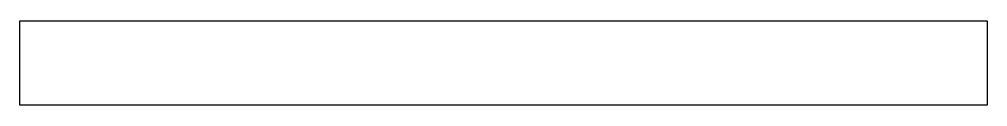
# Model space of a CAD drawing. Header units: millimetres. Extents: x 5 to 8.47, y 0 to 0.3.
import ezdxf

# ---------------------------------------------------------------- set-up
doc = ezdxf.new("R2010")
doc.units = ezdxf.units.MM
doc.layers.add('Sketch064', color=7, linetype='CONTINUOUS')

msp = doc.modelspace()

# ---------------------------------------------------------------- linework, layer by layer
at = {"layer": 'Sketch064'}
for p, q in [((8.47, 0.3), (5, 0.3)), ((5, 0.3), (5, 0)), ((8.47, 0), (8.47, 0.3)), ((5, 0), (8.47, 0))]:
    msp.add_line(p, q, dxfattribs=at)

doc.saveas('drawing.dxf')
